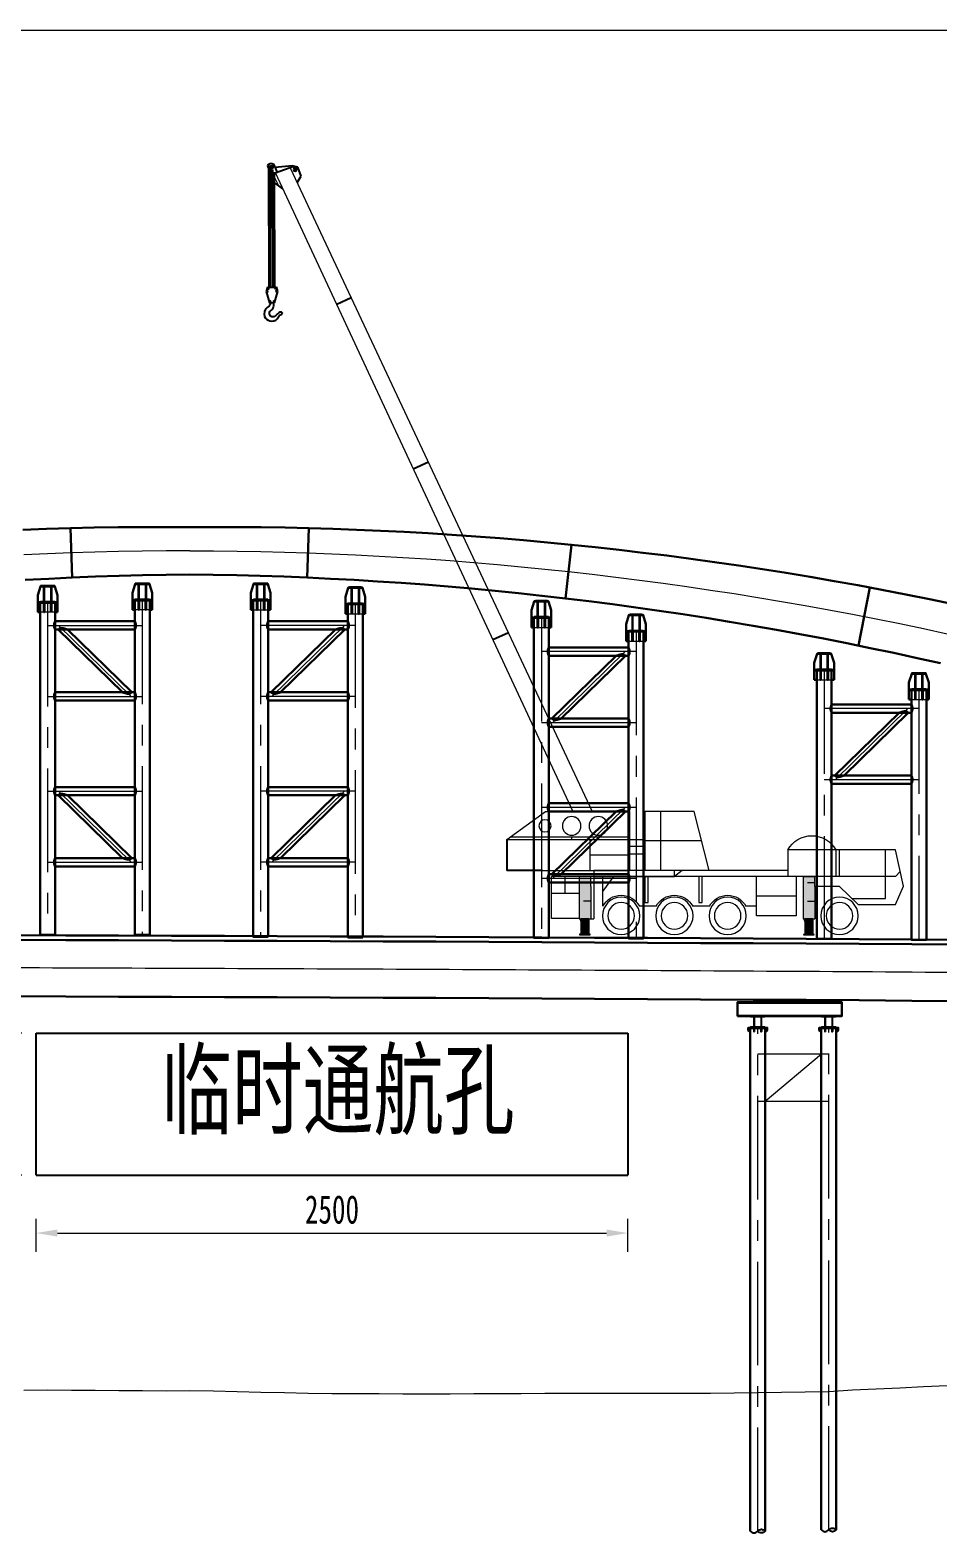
# Model space of a CAD drawing. Extents: x 1767995 to 4174245, y 542814 to 862564.
# Drawn here: x 3497340 to 3535698, y 719165 to 782627 of the extents above; entities that cross this region are included whole.
import ezdxf

# ---------------------------------------------------------------- set-up
doc = ezdxf.new("R2010")
doc.units = 0
doc.header["$LTSCALE"] = 3500
doc.linetypes.add('CENTER', pattern=[2, 1.25, -0.25, 0.25, -0.25])
doc.linetypes.add('DASHED', pattern=[0.75, 0.5, -0.25])
doc.layers.get('Defpoints').update_dxf_attribs({"color": 8})
for name, color, linetype, lineweight in [('1粗实线', 1, 'Continuous', 30), ('3中心线', 6, 'CENTER', 18), ('4虚线', 2, 'DASHED', 18), ('5文本', 7, 'Continuous', 15), ('6标注线', 7, 'Continuous', 13), ('文字', 7, 'Continuous', 15), ('标注', 3, 'Continuous', 18), ('桥 构造粗实', 1, 'Continuous', 30), ('细实线', 7, 'Continuous', 15)]:
    doc.layers.add(name, color=color, linetype=linetype, lineweight=lineweight)
doc.layers.add('GQ', color=1, linetype='Continuous')
doc.layers.add('M_Prof', color=2, linetype='Continuous')
doc.styles.add('wlx0.7', font='仿宋_GB2312.TTF', dxfattribs={"width": 0.7})
doc.styles.add('图内文字', font='仿宋_GB2312.TTF', dxfattribs={"width": 0.7})
doc.dimstyles.new('600', dxfattribs={"dimscale": 600, "dimtxt": 2, "dimasz": 1.5, "dimexe": 1, "dimexo": 1, "dimgap": 0.65, "dimtad": 1, "dimdec": 0, "dimlfac": 0.1, "dimzin": 0, "dimdsep": 46, "dimtxsty": 'wlx0.7', "dimcen": 0, "dimclrd": 7, "dimclre": 7, "dimclrt": 7, "dimadec": 0, "dimazin": 0, "dimtfac": 1, "dimtdec": 0, "dimtmove": 1, "dimatfit": 3, "dimfxl": 1, "dimtolj": 1, "dimtzin": 0, "dimlwd": 13, "dimlwe": 13, "dimarcsym": 1})

# ---------------------------------------------------------------- blocks, each defined once
blk = doc.blocks.new('gdfgdfg')
at = {"layer": '细实线'}
for p, q in [((264782, 20958), (265782, 20966)), ((265782, 20966), (266782, 20961)), ((266782, 20961), (267782, 20955)), ((267782, 20955), (268782, 20948)), ((268782, 20948), (269782, 20942)), ((298782, 20902), (299782, 20970)), ((299782, 20970), (300782, 21019)), ((300782, 21019), (301782, 21063)), ((301782, 21063), (302782, 21107)), ((302782, 21107), (303782, 21151)), ((269782, 20942), (270782, 20936)), ((270782, 20936), (271782, 20941)), ((271782, 20941), (272782, 20932)), ((272782, 20932), (273782, 20906)), ((273782, 20906), (274782, 20880)), ((274782, 20880), (275782, 20855)), ((275782, 20855), (276782, 20831)), ((276782, 20831), (277782, 20822)), ((277782, 20822), (278782, 20818)), ((278782, 20818), (279782, 20814)), ((279782, 20814), (280782, 20810)), ((280782, 20810), (281782, 20806)), ((281782, 20806), (282782, 20810)), ((282782, 20810), (283782, 20817)), ((283782, 20817), (284782, 20820)), ((284782, 20820), (285782, 20822)), ((285782, 20822), (286782, 20825)), ((286782, 20825), (287782, 20828)), ((287782, 20828), (288782, 20828)), ((288782, 20828), (289782, 20828)), ((289782, 20828), (290782, 20828)), ((290782, 20828), (291782, 20829)), ((291782, 20829), (292782, 20829)), ((292782, 20829), (293782, 20836)), ((293782, 20836), (294782, 20850)), ((294782, 20850), (295782, 20863)), ((295782, 20863), (296782, 20876)), ((296782, 20876), (297782, 20889)), ((297782, 20889), (298782, 20902))]:
    blk.add_line(p, q, dxfattribs=at)
blk = doc.blocks.new('werwerer')
at = {"layer": '1粗实线', "elevation": 0}
for points in [[(193795, 41794, 0.464316), (193777, 41816), (193651, 41816), (193531, 41444), (193531, 41144), (193651, 41144), (193651, 41164), (193777, 41164, 0.464316), (193795, 41186)], [(193951, 41144), (193651, 41144), (193651, 41164), (193777, 41164, 0.414214), (193795, 41182), (193795, 41798, 0.414214), (193777, 41816), (193651, 41816), (193651, 41836), (193951, 41836), (193951, 41816), (193826, 41816, 0.414214), (193808, 41798), (193808, 41182, 0.414214), (193826, 41164), (193951, 41164)], [(193951, 41144), (194251, 41144), (194251, 41164), (194126, 41164, -0.414214), (194108, 41182), (194108, 41798, -0.414214), (194126, 41816), (194251, 41816), (194251, 41836), (193951, 41836), (193951, 41816), (194077, 41816, -0.414214), (194095, 41798), (194095, 41182, -0.414214), (194077, 41164), (193951, 41164)], [(194108, 41794, -0.464316), (194126, 41816), (194251, 41816), (194371, 41444), (194371, 41144), (194251, 41144), (194251, 41164), (194126, 41164, -0.464316), (194108, 41186)]]:
    blk.add_lwpolyline(points, format="xyb", close=True, dxfattribs=at)
blk.add_lwpolyline([(193701, 41846), (194201, 41846), (194201, 41836), (193701, 41836)], close=True, dxfattribs=at)
blk = doc.blocks.new('tertert')
at = {"layer": '1粗实线'}
for p, q in [((203266, 43306, 0), (206636, 43306, 0)), ((203266, 42955, 0), (206636, 42955, 0)), ((203401, 42955, 0), (206112, 40306, 0)), ((203791, 42955, 0), (206502, 40306, 0)), ((203266, 40306, 0), (206636, 40306, 0)), ((203266, 39955, 0), (206636, 39955, 0))]:
    blk.add_line(p, q, dxfattribs=at)
at = {"layer": '1粗实线', "elevation": 0}
for points in [[(203266, 43306), (203266, 43306), (203266, 43305), (203266, 43305), (203265, 43304), (203265, 43303), (203264, 43301), (203263, 43299), (203262, 43297), (203261, 43295), (203260, 43293), (203259, 43290), (203257, 43287), (203256, 43284), (203255, 43280), (203253, 43276), (203251, 43272), (203250, 43268), (203248, 43264), (203246, 43259), (203244, 43255), (203243, 43250), (203241, 43244), (203239, 43239), (203237, 43234), (203236, 43228), (203234, 43222), (203232, 43216), (203231, 43210), (203229, 43204), (203228, 43198), (203227, 43191), (203225, 43185), (203224, 43178), (203223, 43171), (203223, 43165), (203222, 43158), (203221, 43151), (203221, 43144), (203221, 43137), (203221, 43130), (203221, 43124), (203221, 43117), (203221, 43110), (203222, 43103), (203223, 43096), (203223, 43089), (203224, 43083), (203225, 43076), (203227, 43070), (203228, 43063), (203229, 43057), (203231, 43051), (203232, 43045), (203234, 43039), (203236, 43033), (203237, 43027), (203239, 43022), (203241, 43016), (203243, 43011), (203244, 43006), (203246, 43002), (203248, 42997), (203250, 42993), (203251, 42988), (203253, 42984), (203255, 42981), (203256, 42977), (203257, 42974), (203259, 42971), (203260, 42968), (203261, 42966), (203262, 42964), (203263, 42962), (203264, 42960), (203265, 42958), (203265, 42957), (203266, 42956), (203266, 42955), (203266, 42955), (203266, 42955)], [(206636, 43306), (206636, 43306), (206637, 43305), (206637, 43305), (206637, 43304), (206638, 43303), (206639, 43301), (206640, 43299), (206641, 43297), (206642, 43295), (206643, 43293), (206644, 43290), (206645, 43287), (206647, 43284), (206648, 43280), (206650, 43276), (206652, 43272), (206653, 43268), (206655, 43264), (206657, 43259), (206658, 43255), (206660, 43250), (206662, 43244), (206664, 43239), (206666, 43234), (206667, 43228), (206669, 43222), (206671, 43216), (206672, 43210), (206674, 43204), (206675, 43198), (206676, 43191), (206677, 43185), (206679, 43178), (206679, 43171), (206680, 43165), (206681, 43158), (206681, 43151), (206682, 43144), (206682, 43137), (206682, 43130), (206682, 43124), (206682, 43117), (206681, 43110), (206681, 43103), (206680, 43096), (206679, 43089), (206679, 43083), (206677, 43076), (206676, 43070), (206675, 43063), (206674, 43057), (206672, 43051), (206671, 43045), (206669, 43039), (206667, 43033), (206666, 43027), (206664, 43022), (206662, 43016), (206660, 43011), (206658, 43006), (206657, 43002), (206655, 42997), (206653, 42993), (206652, 42988), (206650, 42984), (206648, 42981), (206647, 42977), (206645, 42974), (206644, 42971), (206643, 42968), (206642, 42966), (206641, 42964), (206640, 42962), (206639, 42960), (206638, 42958), (206637, 42957), (206637, 42956), (206637, 42955), (206636, 42955), (206636, 42955)], [(203266, 40306), (203266, 40306), (203266, 40305), (203266, 40305), (203265, 40304), (203265, 40303), (203264, 40301), (203263, 40299), (203262, 40297), (203261, 40295), (203260, 40293), (203259, 40290), (203257, 40287), (203256, 40284), (203255, 40280), (203253, 40276), (203251, 40272), (203250, 40268), (203248, 40264), (203246, 40259), (203244, 40255), (203243, 40250), (203241, 40244), (203239, 40239), (203237, 40234), (203236, 40228), (203234, 40222), (203232, 40216), (203231, 40210), (203229, 40204), (203228, 40198), (203227, 40191), (203225, 40185), (203224, 40178), (203223, 40171), (203223, 40165), (203222, 40158), (203221, 40151), (203221, 40144), (203221, 40137), (203221, 40130), (203221, 40124), (203221, 40117), (203221, 40110), (203222, 40103), (203223, 40096), (203223, 40089), (203224, 40083), (203225, 40076), (203227, 40070), (203228, 40063), (203229, 40057), (203231, 40051), (203232, 40045), (203234, 40039), (203236, 40033), (203237, 40027), (203239, 40022), (203241, 40016), (203243, 40011), (203244, 40006), (203246, 40002), (203248, 39997), (203250, 39993), (203251, 39988), (203253, 39984), (203255, 39981), (203256, 39977), (203257, 39974), (203259, 39971), (203260, 39968), (203261, 39966), (203262, 39964), (203263, 39962), (203264, 39960), (203265, 39958), (203265, 39957), (203266, 39956), (203266, 39955), (203266, 39955), (203266, 39955)], [(206636, 40306), (206636, 40306), (206637, 40305), (206637, 40305), (206637, 40304), (206638, 40303), (206639, 40301), (206640, 40299), (206641, 40297), (206642, 40295), (206643, 40293), (206644, 40290), (206645, 40287), (206647, 40284), (206648, 40280), (206650, 40276), (206652, 40272), (206653, 40268), (206655, 40264), (206657, 40259), (206658, 40255), (206660, 40250), (206662, 40244), (206664, 40239), (206666, 40234), (206667, 40228), (206669, 40222), (206671, 40216), (206672, 40210), (206674, 40204), (206675, 40198), (206676, 40191), (206677, 40185), (206679, 40178), (206679, 40171), (206680, 40165), (206681, 40158), (206681, 40151), (206682, 40144), (206682, 40137), (206682, 40130), (206682, 40124), (206682, 40117), (206681, 40110), (206681, 40103), (206680, 40096), (206679, 40089), (206679, 40083), (206677, 40076), (206676, 40070), (206675, 40063), (206674, 40057), (206672, 40051), (206671, 40045), (206669, 40039), (206667, 40033), (206666, 40027), (206664, 40022), (206662, 40016), (206660, 40011), (206658, 40006), (206657, 40002), (206655, 39997), (206653, 39993), (206652, 39988), (206650, 39984), (206648, 39981), (206647, 39977), (206645, 39974), (206644, 39971), (206643, 39968), (206642, 39966), (206641, 39964), (206640, 39962), (206639, 39960), (206638, 39958), (206637, 39957), (206637, 39956), (206637, 39955), (206636, 39955), (206636, 39955)]]:
    blk.add_lwpolyline(points, dxfattribs=at)
at = {"layer": '1粗实线'}
for points in [[(203791, 42955), (203791, 42955), (203790, 42955), (203789, 42956), (203788, 42956), (203785, 42957), (203783, 42958), (203780, 42959), (203776, 42960), (203773, 42961), (203768, 42963), (203764, 42964), (203758, 42966), (203753, 42968), (203747, 42970), (203741, 42972), (203734, 42974), (203727, 42977), (203720, 42979), (203712, 42981), (203705, 42984), (203696, 42986), (203688, 42989), (203680, 42991), (203671, 42994), (203662, 42997), (203653, 42999), (203644, 43002), (203635, 43004), (203625, 43006), (203616, 43008), (203607, 43010), (203598, 43012), (203589, 43014), (203580, 43016), (203571, 43017), (203562, 43018), (203553, 43019), (203545, 43020), (203537, 43020), (203529, 43020), (203522, 43020), (203515, 43020), (203508, 43019), (203501, 43018), (203494, 43017), (203488, 43016), (203482, 43014), (203477, 43012), (203472, 43010), (203467, 43008), (203462, 43006), (203457, 43004), (203453, 43002), (203449, 42999), (203445, 42997), (203441, 42994), (203438, 42991), (203434, 42989), (203431, 42986), (203428, 42984), (203426, 42981), (203423, 42979), (203420, 42977), (203418, 42974), (203416, 42972), (203414, 42970), (203412, 42968), (203410, 42966), (203409, 42964), (203407, 42963), (203406, 42961), (203405, 42960), (203404, 42959), (203403, 42958), (203402, 42957), (203402, 42956), (203401, 42956), (203401, 42955), (203401, 42955), (203401, 42955)], [(206112, 40306), (206112, 40306), (206112, 40306), (206114, 40305), (206115, 40305), (206117, 40304), (206120, 40303), (206123, 40302), (206126, 40301), (206130, 40299), (206135, 40298), (206139, 40296), (206144, 40295), (206150, 40293), (206156, 40291), (206162, 40289), (206169, 40287), (206176, 40284), (206183, 40282), (206190, 40279), (206198, 40277), (206206, 40274), (206215, 40272), (206223, 40269), (206232, 40267), (206241, 40264), (206250, 40262), (206259, 40259), (206268, 40257), (206278, 40255), (206287, 40252), (206296, 40250), (206305, 40249), (206314, 40247), (206323, 40245), (206332, 40244), (206341, 40243), (206349, 40242), (206358, 40241), (206366, 40241), (206374, 40241), (206381, 40241), (206388, 40241), (206395, 40242), (206402, 40243), (206408, 40244), (206415, 40245), (206420, 40247), (206426, 40249), (206431, 40250), (206436, 40252), (206441, 40255), (206446, 40257), (206450, 40259), (206454, 40262), (206458, 40264), (206462, 40267), (206465, 40269), (206468, 40272), (206472, 40274), (206475, 40277), (206477, 40279), (206480, 40282), (206482, 40284), (206485, 40287), (206487, 40289), (206489, 40291), (206491, 40293), (206492, 40295), (206494, 40296), (206495, 40298), (206497, 40299), (206498, 40301), (206499, 40302), (206500, 40303), (206500, 40304), (206501, 40305), (206502, 40305), (206502, 40306), (206502, 40306), (206502, 40306)]]:
    blk.add_lwpolyline(points, dxfattribs=at)
at = {"layer": '3中心线'}
for p, q in [((202951, 43130, 0), (206951, 43130, 0)), ((203416, 43130, 0), (206486, 40130, 0)), ((202951, 40130, 0), (206951, 40130, 0))]:
    blk.add_line(p, q, dxfattribs=at)
blk = doc.blocks.new('rgdfggfg')
at = {"layer": '细实线'}
h = blk.add_hatch(dxfattribs=at)
h.set_pattern_fill('ANGLE', color=2, scale=112.5)
h.set_pattern_definition([(0, (12213782.6, -1811984.66), (0, 785.8125), [571.5, -214.3125]), (90, (12213782.6, -1811984.66), (-785.8125, 5e-14), [571.5, -214.3125])])
h.paths.add_polyline_path([(12312505, -1150970), (12312955, -1150970), (12312955, -1150992), (12312505, -1150992)])
h.paths.add_polyline_path([(12312974, -1150313), (12312485, -1150313), (12312485, -1148950), (12312485, -1148538), (12312974, -1148538)])
edge = h.paths.add_edge_path()
edge.add_line((12312898, -1150313), (12312898, -1150970))
edge.add_line((12312561, -1150313), (12312561, -1150970))
edge.add_line((12312730, -1150313), (12312730, -1150970))
h = blk.add_hatch(color=2, dxfattribs=at)
h.dxf.hatch_style = 1
h.paths.add_polyline_path([(12312505, -1150970), (12312955, -1150970), (12312955, -1150992), (12312505, -1150992)])
h.paths.add_polyline_path([(12312974, -1150313), (12312485, -1150313), (12312485, -1148950), (12312485, -1148538), (12312974, -1148538)])
edge = h.paths.add_edge_path()
edge.add_line((12312898, -1150313), (12312898, -1150970))
edge.add_line((12312561, -1150313), (12312561, -1150970))
edge.add_line((12312730, -1150313), (12312730, -1150970))
h = blk.add_hatch(dxfattribs=at)
h.set_pattern_fill('ANGLE', color=2, scale=112.5)
h.set_pattern_definition([(0, (12223246.3, -1811974.5), (0, 785.8125), [571.5, -214.3125]), (90, (12223246.3, -1811974.5), (-785.8125, 5e-14), [571.5, -214.3125])])
h.paths.add_polyline_path([(12321968, -1150960), (12322418, -1150960), (12322418, -1150982), (12321968, -1150982)])
h.paths.add_polyline_path([(12322438, -1150303), (12321949, -1150303), (12321949, -1148940), (12321949, -1148528), (12322438, -1148528)])
edge = h.paths.add_edge_path()
edge.add_line((12322362, -1150303), (12322362, -1150960))
edge.add_line((12322025, -1150303), (12322025, -1150960))
edge.add_line((12322193, -1150303), (12322193, -1150960))
h = blk.add_hatch(color=2, dxfattribs=at)
h.dxf.hatch_style = 1
h.paths.add_polyline_path([(12321968, -1150960), (12322418, -1150960), (12322418, -1150982), (12321968, -1150982)])
h.paths.add_polyline_path([(12322438, -1150303), (12321949, -1150303), (12321949, -1148940), (12321949, -1148528), (12322438, -1148528)])
edge = h.paths.add_edge_path()
edge.add_line((12322362, -1150303), (12322362, -1150960))
edge.add_line((12322025, -1150303), (12322025, -1150960))
edge.add_line((12322193, -1150303), (12322193, -1150960))
h = blk.add_hatch(color=2, dxfattribs=at)
h.dxf.hatch_style = 1
h.paths.add_polyline_path([(12312505, -1150970), (12312955, -1150970), (12312955, -1150992), (12312505, -1150992)])
edge = h.paths.add_edge_path()
edge.add_line((12312898, -1150313), (12312898, -1150970))
edge.add_line((12312561, -1150313), (12312561, -1150970))
edge.add_line((12312730, -1150313), (12312730, -1150970))
edge.add_line((12312974, -1150313), (12312485, -1150313))
h = blk.add_hatch(color=2, dxfattribs=at)
h.dxf.hatch_style = 1
h.paths.add_polyline_path([(12312561, -1150313), (12312898, -1150313), (12312898, -1150970), (12312561, -1150970)], flags=17)
h.paths.add_polyline_path([(12312505, -1150970), (12312955, -1150970), (12312955, -1150992), (12312505, -1150992)])
edge = h.paths.add_edge_path()
edge.add_line((12312898, -1150313), (12312898, -1150970))
edge.add_line((12312561, -1150313), (12312561, -1150970))
edge.add_line((12312730, -1150313), (12312730, -1150970))
edge.add_line((12312974, -1150313), (12312485, -1150313))
h = blk.add_hatch(color=2, dxfattribs=at)
h.dxf.hatch_style = 1
h.paths.add_polyline_path([(12321968, -1150960), (12322418, -1150960), (12322418, -1150982), (12321968, -1150982)])
edge = h.paths.add_edge_path()
edge.add_line((12322362, -1150303), (12322362, -1150960))
edge.add_line((12322025, -1150303), (12322025, -1150960))
edge.add_line((12322193, -1150303), (12322193, -1150960))
edge.add_line((12322438, -1150303), (12321949, -1150303))
h = blk.add_hatch(color=2, dxfattribs=at)
h.dxf.hatch_style = 1
h.paths.add_polyline_path([(12322025, -1150303), (12322362, -1150303), (12322362, -1150960), (12322025, -1150960)], flags=17)
h.paths.add_polyline_path([(12321968, -1150960), (12322418, -1150960), (12322418, -1150982), (12321968, -1150982)])
edge = h.paths.add_edge_path()
edge.add_line((12322362, -1150303), (12322362, -1150960))
edge.add_line((12322025, -1150303), (12322025, -1150960))
edge.add_line((12322193, -1150303), (12322193, -1150960))
edge.add_line((12322438, -1150303), (12321949, -1150303))
at = {"color": 7}
for p, q in [((12332069, -1124089), (12332682, -1124375)), ((12328811, -1131027), (12329445, -1131323)), ((12325430, -1138227), (12326086, -1138533))]:
    blk.add_line(p, q, dxfattribs=at)
at = {"color": 1}
for p in [(12325491, -1146965), (12323989, -1148262)]:
    blk.add_line(p, (12325491, -1148262), dxfattribs=at)
at = {"layer": 'GQ', "color": 1}
for p, q in [((12334185, -1118949), (12334323, -1118574)), ((12334324, -1118573), (12334558, -1118508)), ((12335277, -1118808), (12334499, -1118525)), ((12334558, -1118508), (12335289, -1118582)), ((12335289, -1118582), (12335214, -1118785)), ((12335367, -1118431), (12335289, -1118582)), ((12335322, -1118776), (12335312, -1123635)), ((12335333, -1119209), (12335589, -1118509)), ((12335445, -1118404), (12335367, -1118431)), ((12335396, -1118687), (12335384, -1123635)), ((12335567, -1118447), (12335445, -1118404)), ((12335485, -1118572), (12335474, -1123635)), ((12335569, -1118471), (12335549, -1123635)), ((12335589, -1118509), (12335567, -1118447)), ((12334351, -1119219), (12334185, -1118949)), ((12334957, -1119481), (12335333, -1119209)), ((12335240, -1123629), (12335182, -1123823)), ((12335182, -1123823), (12335318, -1124292)), ((12335609, -1123635), (12335242, -1123635)), ((12335662, -1123824), (12335524, -1124293)), ((12335605, -1123630), (12335662, -1123824)), ((12335529, -1124291), (12335322, -1124289)), ((12335341, -1124444), (12335335, -1124295)), ((12335361, -1124468), (12335358, -1124468)), ((12335492, -1124298), (12335483, -1124351))]:
    blk.add_line(p, q, dxfattribs=at)
for centre, radius in [((12334441, -1118668), 73.1), ((12334441, -1118668), 63.7), ((12334441, -1118668), 43.2), ((12335427, -1118564), 60), ((12335427, -1118564), 44.5), ((12335246, -1123811), 18.9), ((12335285, -1123683), 18.9), ((12335564, -1123689), 18.9), ((12335600, -1123818), 18.9), ((12335344, -1124240), 18.9), ((12335497, -1124241), 18.9)]:
    blk.add_circle(centre, radius, dxfattribs=at)
blk.add_open_spline([(12335488, -1124336), (12335492, -1124374), (12335517, -1124452), (12335724, -1124517), (12335816, -1124881), (12335512, -1125108), (12335171, -1125037), (12335134, -1124816), (12334941, -1124756), (12335038, -1124666), (12335182, -1124730), (12335256, -1124872), (12335462, -1124925), (12335579, -1124691), (12335394, -1124594), (12335354, -1124492), (12335335, -1124447)], degree=3, knots=[0, 0, 0, 0, 100.834641, 189.814835, 543.403775, 801.384343, 1082.540641, 1271.585654, 1377.011242, 1421.939704, 1546.528103, 1722.535226, 1845.679754, 2024.509441, 2180.174982, 2310.568992, 2310.568992, 2310.568992, 2310.568992], dxfattribs=at)
at = {"layer": '细实线', "color": 1}
for p, q in [((12334648, -1118597), (12321883, -1145780)), ((12335281, -1118797), (12322709, -1145780)), ((12335399, -1118835), (12334648, -1118597)), ((12335589, -1118509), (12335399, -1118835)), ((12335399, -1118835), (12335145, -1119345)), ((12316944, -1148262), (12317585, -1145780)), ((12317585, -1145780), (12319665, -1145780)), ((12319008, -1145780), (12319008, -1148262)), ((12319665, -1145780), (12319665, -1148262)), ((12323857, -1145780), (12320316, -1145780)), ((12320316, -1145780), (12320316, -1148262)), ((12322628, -1146027), (12322633, -1146012)), ((12325491, -1146965), (12323857, -1145780)), ((12317264, -1147021), (12319665, -1147021)), ((12320316, -1146965), (12319665, -1146965)), ((12319665, -1147257), (12320316, -1147257)), ((12325326, -1146845), (12320316, -1146845)), ((12320316, -1148262), (12320316, -1146965)), ((12325491, -1146965), (12320316, -1146965)), ((12321994, -1146965), (12321994, -1148262)), ((12322758, -1146845), (12322758, -1146965)), ((12308739, -1148933), (12309077, -1147403)), ((12309077, -1147403), (12309502, -1147403)), ((12309502, -1149453), (12309502, -1147403)), ((12309502, -1147403), (12311439, -1147403)), ((12311439, -1147403), (12313625, -1147403)), ((12311439, -1148528), (12311439, -1147403)), ((12311596, -1147403), (12311596, -1148528)), ((12313625, -1147403), (12313625, -1148528)), ((12319665, -1147575), (12320316, -1147575)), ((12321994, -1147613), (12320316, -1147613)), ((12308876, -1148315), (12309077, -1148528)), ((12309077, -1148528), (12309502, -1148528)), ((12309502, -1148528), (12311439, -1148528)), ((12311439, -1148528), (12322438, -1148528)), ((12313269, -1148528), (12313269, -1150182)), ((12313625, -1148262), (12318091, -1148262)), ((12314953, -1150182), (12314953, -1148528)), ((12316944, -1148262), (12319665, -1148262)), ((12318091, -1148262), (12318414, -1148528)), ((12323989, -1148262), (12320316, -1148262)), ((12321436, -1149155), (12320979, -1148528)), ((12321436, -1149782), (12321436, -1148528)), ((12321818, -1148528), (12321818, -1150303)), ((12322438, -1148528), (12323609, -1148528)), ((12323024, -1149238), (12323024, -1148528)), ((12323609, -1150293), (12323609, -1148528)), ((12309077, -1149701), (12308739, -1148933)), ((12311439, -1148950), (12310647, -1149701)), ((12311439, -1148950), (12312485, -1148950)), ((12322438, -1149238), (12323609, -1149238)), ((12310647, -1149701), (12309077, -1149701)), ((12310908, -1149453), (12309502, -1149453)), ((12313269, -1149355), (12314953, -1149355)), ((12314953, -1149782), (12315393, -1149782)), ((12316936, -1149782), (12317643, -1149782)), ((12319186, -1149782), (12319893, -1149782)), ((12313269, -1150182), (12314953, -1150182)), ((12321949, -1150303), (12321818, -1150303)), ((12322438, -1150293), (12323609, -1150293))]:
    blk.add_line(p, q, dxfattribs=at)
at = {"layer": '细实线', "color": 2}
for p, q in [((12312485, -1148950), (12312485, -1148538)), ((12312485, -1148538), (12312974, -1148538)), ((12312974, -1148538), (12312974, -1150313)), ((12321949, -1148940), (12321949, -1148528)), ((12321949, -1148528), (12322438, -1148528)), ((12322438, -1148528), (12322438, -1150303)), ((12312485, -1148950), (12312485, -1150313)), ((12321949, -1148940), (12321949, -1150303)), ((12312974, -1150313), (12312485, -1150313)), ((12312561, -1150313), (12312561, -1150970)), ((12312730, -1150313), (12312730, -1150970)), ((12312898, -1150313), (12312898, -1150970)), ((12322438, -1150303), (12321949, -1150303)), ((12322025, -1150303), (12322025, -1150960)), ((12322193, -1150303), (12322193, -1150960)), ((12322362, -1150303), (12322362, -1150960))]:
    blk.add_line(p, q, dxfattribs=at)
at = {"layer": '细实线', "color": 1}
for points in [[(12317238, -1148528), (12317377, -1148528), (12317377, -1149624), (12317238, -1149624)], [(12318414, -1148262), (12321818, -1148262), (12321818, -1148528), (12318414, -1148528)], [(12319526, -1148528), (12319664, -1148528), (12319664, -1149624), (12319526, -1149624)]]:
    blk.add_lwpolyline(points, close=True, dxfattribs=at)
at = {"layer": '细实线', "color": 2}
for points in [[(12312561, -1150313), (12312898, -1150313), (12312898, -1150970), (12312561, -1150970)], [(12322025, -1150303), (12322362, -1150303), (12322362, -1150960), (12322025, -1150960)], [(12312505, -1150970), (12312955, -1150970), (12312955, -1150992), (12312505, -1150992)], [(12321968, -1150960), (12322418, -1150960), (12322418, -1150982), (12321968, -1150982)]]:
    blk.add_lwpolyline(points, close=True, dxfattribs=at)
at = {"layer": '细实线', "color": 1}
for centre, radius in [((12321630, -1146385), 393), ((12322756, -1146385), 393), ((12323883, -1146385), 256), ((12311439, -1150182), 788), ((12311439, -1150182), 562), ((12316164, -1150182), 788), ((12316164, -1150182), 562), ((12318414, -1150182), 788), ((12318414, -1150182), 562), ((12320664, -1150182), 788), ((12320664, -1150182), 562)]:
    blk.add_circle(centre, radius, dxfattribs=at)
for centre, radius, start, end in [((12312610, -1147957), 1156, 28.65896, 151.34104), ((12316164, -1150182), 869, 90, 152.54634), ((12316164, -1150182), 869, 27.45366, 90), ((12318414, -1150182), 869, 90, 152.54634), ((12318414, -1150182), 869, 27.45366, 90), ((12320664, -1150182), 869, 90, 152.54634), ((12320664, -1150182), 869, 27.45366, 90)]:
    blk.add_arc(centre, radius, start, end, dxfattribs=at)
blk = doc.blocks.new('trret')
at = {"layer": '1粗实线'}
for p, q in [((3711816, 920589), (3711816, 941829)), ((3712446, 920589), (3712446, 941829)), ((3714816, 920637), (3714816, 941829)), ((3715446, 920637), (3715446, 941829))]:
    blk.add_line(p, q, dxfattribs=at)
for points in [[(3711275, 942333), (3715686, 942333), (3715686, 942921), (3711275, 942921)], [(3711816, 941679), (3711781, 941679), (3711731, 941729), (3711731, 941829), (3711731, 941729), (3711781, 941679)], [(3711731, 941829), (3712531, 941829)], [(3711987, 941829), (3711987, 941679), (3711975, 941679), (3711975, 941829), (3711975, 941679), (3711987, 941679)], [(3712287, 941829), (3712287, 941679), (3712275, 941679), (3712275, 941829), (3712275, 941679), (3712287, 941679)], [(3712531, 941729), (3712481, 941679), (3712531, 941729), (3712531, 941829)], [(3714816, 941679), (3714781, 941679), (3714731, 941729), (3714731, 941829), (3714731, 941729), (3714781, 941679)], [(3714731, 941829), (3715531, 941829)], [(3714987, 941829), (3714987, 941679), (3714975, 941679), (3714975, 941829), (3714975, 941679), (3714987, 941679)], [(3715287, 941829), (3715287, 941679), (3715275, 941679), (3715275, 941829), (3715275, 941679), (3715287, 941679)], [(3715531, 941729), (3715481, 941679), (3715531, 941729), (3715531, 941829)], [(3712481, 941679), (3712446, 941679)], [(3715481, 941679), (3715446, 941679)]]:
    blk.add_lwpolyline(points, close=True, dxfattribs=at)
for points in [[(3711731, 941845), (3711731, 941829), (3711731, 941845), (3712531, 941845), (3712531, 941829), (3712531, 941845)], [(3714731, 941845), (3714731, 941829), (3714731, 941845), (3715531, 941845), (3715531, 941829), (3715531, 941845)]]:
    blk.add_lwpolyline(points, dxfattribs=at)
at = {"layer": '3中心线'}
for p, q in [((3712131, 920589), (3712131, 941829)), ((3715131, 920637), (3715131, 941829)), ((3712131, 940746), (3715131, 940746)), ((3712451, 938746), (3714828, 940746)), ((3712131, 938746), (3715131, 938746))]:
    blk.add_line(p, q, dxfattribs=at)
at = {"layer": 'M_Prof'}
for p, q in [((3711275, 942901), (3715686, 942901)), ((3711275, 942353), (3715686, 942353))]:
    blk.add_line(p, q, dxfattribs=at)
for points in [[(3711831, 941845), (3712131, 941845), (3712131, 941863), (3712000, 941863, -0.414214), (3711987, 941876), (3711987, 942302, -0.414214), (3712000, 942315), (3712131, 942315), (3712131, 942333), (3711831, 942333), (3711831, 942315), (3711963, 942315, -0.414214), (3711976, 942302), (3711976, 941876, -0.414214), (3711963, 941863), (3711831, 941863)], [(3712131, 941845), (3712431, 941845), (3712431, 941863), (3712300, 941863, -0.414214), (3712287, 941876), (3712287, 942302, -0.414214), (3712300, 942315), (3712431, 942315), (3712431, 942333), (3712131, 942333), (3712131, 942315), (3712263, 942315, -0.414214), (3712276, 942302), (3712276, 941876, -0.414214), (3712263, 941863), (3712131, 941863)], [(3714831, 941845), (3715131, 941845), (3715131, 941863), (3715000, 941863, -0.414214), (3714987, 941876), (3714987, 942302, -0.414214), (3715000, 942315), (3715131, 942315), (3715131, 942333), (3714831, 942333), (3714831, 942315), (3714963, 942315, -0.414214), (3714976, 942302), (3714976, 941876, -0.414214), (3714963, 941863), (3714831, 941863)], [(3715131, 941845), (3715431, 941845), (3715431, 941863), (3715300, 941863, -0.414214), (3715287, 941876), (3715287, 942302, -0.414214), (3715300, 942315), (3715431, 942315), (3715431, 942333), (3715131, 942333), (3715131, 942315), (3715263, 942315, -0.414214), (3715276, 942302), (3715276, 941876, -0.414214), (3715263, 941863), (3715131, 941863)]]:
    blk.add_lwpolyline(points, format="xyb", close=True, dxfattribs=at)
for points in [[(3711816, 920589), (3711974, 920510), (3712131, 920589), (3712289, 920667), (3712446, 920589)], [(3712446, 920589), (3712289, 920510), (3712131, 920589)], [(3714816, 920637), (3714974, 920559), (3715131, 920637), (3715289, 920716), (3715446, 920637)], [(3715446, 920637), (3715289, 920559), (3715131, 920637)]]:
    blk.add_spline(points, degree=3, dxfattribs=at)
blk = doc.blocks.new('*D270')
at = {"color": 7, "linetype": 'Continuous', "lineweight": 13}
for p, q in [((3497596, 731041), (3497596, 732428)), ((3522596, 731041), (3522596, 732428)), ((3498496, 731828), (3521696, 731828))]:
    blk.add_line(p, q, dxfattribs=at)
at = {"color": 7}
for points in [[(3498496, 731978), (3498496, 731678), (3497596, 731828)], [(3521696, 731978), (3521696, 731678), (3522596, 731828)]]:
    blk.add_solid(points, dxfattribs=at)
at = {"layer": 'Defpoints', "color": 0}
for p in [(3522596, 731828), (3497596, 730441), (3522596, 730441)]:
    blk.add_point(p, dxfattribs=at)
at = {"color": 7, "insert": (3510096, 732818), "char_height": 1200, "attachment_point": 5, "style": 'wlx0.7'}
blk.add_mtext('\\A1;2500', dxfattribs=at)
blk = doc.blocks.new('*D271')
at = {"color": 7, "linetype": 'Continuous', "lineweight": 13}
for p, q in [((3496996, 740275), (3494954, 740275)), ((3495554, 739375), (3495554, 735175)), ((3496996, 734275), (3494954, 734275))]:
    blk.add_line(p, q, dxfattribs=at)
at = {"color": 7}
for points in [[(3495404, 739375), (3495704, 739375), (3495554, 740275)], [(3495404, 735175), (3495704, 735175), (3495554, 734275)]]:
    blk.add_solid(points, dxfattribs=at)
at = {"layer": 'Defpoints', "color": 0}
for p in [(3497596, 740275), (3495554, 734275), (3497596, 734275)]:
    blk.add_point(p, dxfattribs=at)
at = {"color": 7, "insert": (3494564, 737275), "char_height": 1200, "attachment_point": 5, "rotation": 90, "style": 'wlx0.7'}
blk.add_mtext('\\A1;600', dxfattribs=at)

msp = doc.modelspace()

# ---------------------------------------------------------------- linework, layer by layer
for p, q in [((3497595.6, 734275), (3497595.6, 740275)), ((3497595.6, 740275), (3522595.6, 740275)), ((3522595.6, 740275), (3522595.6, 734275)), ((3497595.6, 734275), (3522595.6, 734275))]:
    msp.add_line(p, q)
at = {"layer": '1粗实线', "ltscale": 4}
for p, q in [((3498503.3, 758461.7, 0.4), (3497663.3, 758461.7, 0.4)), ((3497663.3, 758461.7, 0.4), (3497663.3, 758441.7, 0.4)), ((3497663.3, 758441.7, 0.4), (3498503.3, 758441.7, 0.4)), ((3497922.3, 758441.7, 0.4), (3497944.3, 758441.7, 0.4)), ((3497922.3, 758041.7, 0.4), (3497922.3, 758441.7, 0.4)), ((3497944.3, 758441.7, 0.4), (3497944.3, 758041.7, 0.4)), ((3498222.3, 758441.7, 0.4), (3498222.3, 758041.7, 0.4)), ((3498244.3, 758041.7, 0.4), (3498244.3, 758441.7, 0.4)), ((3498503.3, 758441.7, 0.4), (3498503.3, 758461.7, 0.4)), ((3502503.3, 758561.2, 0.4), (3501663.3, 758561.2, 0.4)), ((3501663.3, 758561.2, 0.4), (3501663.3, 758541.2, 0.4)), ((3501663.3, 758541.2, 0.4), (3502503.3, 758541.2, 0.4)), ((3501922.3, 758541.2, 0.4), (3501944.3, 758541.2, 0.4)), ((3501922.3, 758141.2, 0.4), (3501922.3, 758541.2, 0.4)), ((3501944.3, 758541.2, 0.4), (3501944.3, 758141.2, 0.4)), ((3502244.3, 758541.2, 0.4), (3502222.3, 758541.2, 0.4)), ((3502222.3, 758541.2, 0.4), (3502222.3, 758141.2, 0.4)), ((3502244.3, 758141.2, 0.4), (3502244.3, 758541.2, 0.4)), ((3502503.3, 758541.2, 0.4), (3502503.3, 758561.2, 0.4)), ((3506663, 758538.4, 0.1), (3506663, 758558.4, 0.1)), ((3506663, 758558.4, 0.1), (3507503, 758558.4, 0.1)), ((3507503, 758538.4, 0.1), (3506663, 758538.4, 0.1)), ((3506922, 758538.4, 0.1), (3506944, 758538.4, 0.1)), ((3506922, 758138.4, 0.1), (3506922, 758538.4, 0.1)), ((3506944, 758538.4, 0.1), (3506944, 758138.4, 0.1)), ((3507244, 758538.4, 0.1), (3507222, 758538.4, 0.1)), ((3507222, 758538.4, 0.1), (3507222, 758138.4, 0.1)), ((3507244, 758138.4, 0.1), (3507244, 758538.4, 0.1)), ((3507503, 758558.4, 0.1), (3507503, 758538.4, 0.1)), ((3510663, 758377.8), (3510663, 758397.8)), ((3510663, 758397.8), (3511503, 758397.8)), ((3511503, 758377.8), (3510663, 758377.8)), ((3510922, 757977.8), (3510922, 758377.8)), ((3510944, 758377.8), (3510944, 757977.8)), ((3511244, 758377.8), (3511222, 758377.8)), ((3511222, 758377.8), (3511222, 757977.8)), ((3511244, 757977.8), (3511244, 758377.8)), ((3511503, 758397.8), (3511503, 758377.8)), ((3497944.3, 758041.7, 0.4), (3497922.3, 758041.7, 0.4)), ((3501944.3, 758141.2, 0.4), (3501922.3, 758141.2, 0.4)), ((3502222.3, 758141.2, 0.4), (3502244.3, 758141.2, 0.4)), ((3506944, 758138.4, 0.1), (3506922, 758138.4, 0.1)), ((3507222, 758138.4, 0.1), (3507244, 758138.4, 0.1)), ((3511222, 757977.8), (3511244, 757977.8)), ((3518522.5, 757804.6, 0.1), (3518522.5, 757824.6, 0.1)), ((3518522.5, 757824.6, 0.1), (3519362.5, 757824.6, 0.1)), ((3519362.5, 757804.6, 0.1), (3518522.5, 757804.6, 0.1)), ((3518781.5, 757804.6, 0.1), (3518803.5, 757804.6, 0.1)), ((3518781.5, 757404.6, 0.1), (3518781.5, 757804.6, 0.1)), ((3518803.5, 757804.6, 0.1), (3518803.5, 757404.6, 0.1)), ((3519103.5, 757804.6, 0.1), (3519081.5, 757804.6, 0.1)), ((3519081.5, 757804.6, 0.1), (3519081.5, 757404.6, 0.1)), ((3519103.5, 757404.6, 0.1), (3519103.5, 757804.6, 0.1)), ((3519362.5, 757824.6, 0.1), (3519362.5, 757804.6, 0.1)), ((3518803.5, 757404.6, 0.1), (3518781.5, 757404.6, 0.1)), ((3519081.5, 757404.6, 0.1), (3519103.5, 757404.6, 0.1)), ((3522522.5, 757224.5), (3522522.5, 757244.5)), ((3522522.5, 757244.5), (3523362.5, 757244.5)), ((3523362.5, 757224.5), (3522522.5, 757224.5)), ((3522781.5, 756824.5), (3522781.5, 757224.5)), ((3522803.5, 757224.5), (3522803.5, 756824.5)), ((3523103.5, 757224.5), (3523081.5, 757224.5)), ((3523081.5, 757224.5), (3523081.5, 756824.5)), ((3523103.5, 756824.5), (3523103.5, 757224.5)), ((3523362.5, 757244.5), (3523362.5, 757224.5)), ((3523081.5, 756824.5), (3523103.5, 756824.5)), ((3530472.6, 755589.1, -0.3), (3530472.6, 755609.1, -0.3)), ((3530472.6, 755609.1, -0.3), (3531312.6, 755609.1, -0.3)), ((3531312.6, 755589.1, -0.3), (3530472.6, 755589.1, -0.3)), ((3530731.6, 755589.1, -0.3), (3530753.6, 755589.1, -0.3)), ((3530731.6, 755189.1, -0.3), (3530731.6, 755589.1, -0.3)), ((3530753.6, 755589.1, -0.3), (3530753.6, 755189.1, -0.3)), ((3531053.6, 755589.1, -0.3), (3531031.6, 755589.1, -0.3)), ((3531031.6, 755589.1, -0.3), (3531031.6, 755189.1, -0.3)), ((3531053.6, 755189.1, -0.3), (3531053.6, 755589.1, -0.3)), ((3531312.6, 755609.1, -0.3), (3531312.6, 755589.1, -0.3)), ((3530753.6, 755189.1, -0.3), (3530731.6, 755189.1, -0.3)), ((3531031.6, 755189.1, -0.3), (3531053.6, 755189.1, -0.3)), ((3534472.6, 754754.8, -0.4), (3534472.6, 754774.8, -0.4)), ((3534472.6, 754774.8, -0.4), (3535312.6, 754774.8, -0.4)), ((3535312.6, 754754.8, -0.4), (3534472.6, 754754.8, -0.4)), ((3534731.6, 754354.8, -0.4), (3534731.6, 754754.8, -0.4)), ((3534753.6, 754754.8, -0.4), (3534753.6, 754354.8, -0.4)), ((3535053.6, 754754.8, -0.4), (3535031.6, 754754.8, -0.4)), ((3535031.6, 754754.8, -0.4), (3535031.6, 754354.8, -0.4)), ((3535053.6, 754354.8, -0.4), (3535053.6, 754754.8, -0.4)), ((3535312.6, 754774.8, -0.4), (3535312.6, 754754.8, -0.4)), ((3535031.6, 754354.8, -0.4), (3535053.6, 754354.8, -0.4))]:
    msp.add_line(p, q, dxfattribs=at)
at = {"layer": '1粗实线'}
for p, q in [((3497663.3, 758041.7, 0.4), (3497663.3, 758441.7, 0.4)), ((3497663.3, 758441.7, 0.4), (3498503.3, 758441.7, 0.4)), ((3498503.3, 758441.7, 0.4), (3498503.3, 758041.7, 0.4)), ((3501663.3, 758141.2, 0.4), (3501663.3, 758541.2, 0.4)), ((3501663.3, 758541.2, 0.4), (3502503.3, 758541.2, 0.4)), ((3502503.3, 758541.2, 0.4), (3502503.3, 758141.2, 0.4)), ((3507503, 758538.4, 0.1), (3506663, 758538.4, 0.1)), ((3506663, 758538.4, 0.1), (3506663, 758138.4, 0.1)), ((3507503, 758138.4, 0.1), (3507503, 758538.4, 0.1)), ((3511503, 758377.8), (3510663, 758377.8)), ((3510663, 758377.8), (3510663, 757977.8)), ((3511503, 757977.8), (3511503, 758377.8)), ((3497768.3, 758041.7, 0.4), (3497663.3, 758041.7, 0.4)), ((3498503.3, 758041.7, 0.4), (3498398.3, 758041.7, 0.4)), ((3501768.3, 758141.2, 0.4), (3501663.3, 758141.2, 0.4)), ((3502503.3, 758141.2, 0.4), (3502398.3, 758141.2, 0.4)), ((3506663, 758138.4, 0.1), (3506768, 758138.4, 0.1)), ((3507398, 758138.4, 0.1), (3507503, 758138.4, 0.1)), ((3510663, 757977.8), (3510768, 757977.8)), ((3511398, 757977.8), (3511503, 757977.8)), ((3519362.5, 757804.6, 0.1), (3518522.5, 757804.6, 0.1)), ((3518522.5, 757804.6, 0.1), (3518522.5, 757404.6, 0.1)), ((3519362.5, 757404.6, 0.1), (3519362.5, 757804.6, 0.1)), ((3518522.5, 757404.6, 0.1), (3518627.5, 757404.6, 0.1)), ((3519257.5, 757404.6, 0.1), (3519362.5, 757404.6, 0.1)), ((3523362.5, 757224.5), (3522522.5, 757224.5)), ((3522522.5, 757224.5), (3522522.5, 756824.5)), ((3523362.5, 756824.5), (3523362.5, 757224.5)), ((3522522.5, 756824.5), (3522627.5, 756824.5)), ((3523257.5, 756824.5), (3523362.5, 756824.5)), ((3531312.6, 755589.1, -0.3), (3530472.6, 755589.1, -0.3)), ((3530472.6, 755589.1, -0.3), (3530472.6, 755189.1, -0.3)), ((3531312.6, 755189.1, -0.3), (3531312.6, 755589.1, -0.3)), ((3530472.6, 755189.1, -0.3), (3530577.6, 755189.1, -0.3)), ((3531207.6, 755189.1, -0.3), (3531312.6, 755189.1, -0.3)), ((3535312.6, 754754.8, -0.4), (3534472.6, 754754.8, -0.4)), ((3534472.6, 754754.8, -0.4), (3534472.6, 754354.8, -0.4)), ((3535312.6, 754354.8, -0.4), (3535312.6, 754754.8, -0.4)), ((3534472.6, 754354.8, -0.4), (3534577.6, 754354.8, -0.4)), ((3535207.6, 754354.8, -0.4), (3535312.6, 754354.8, -0.4))]:
    msp.add_line(p, q, dxfattribs=at)
for points, elevation in [([(3497768.3, 744421.2), (3497768.3, 758441.7), (3498398.3, 758441.7), (3498398.3, 744421.2), (3497768.3, 744421.2)], 0.3), ([(3501768.3, 744421.2), (3501768.3, 758541.2), (3502398.3, 758541.2), (3502398.3, 744421.2), (3501768.3, 744421.2)], 0.3), ([(3531207.6, 744247.4), (3531207.6, 755589.1), (3530577.6, 755589.1), (3530577.6, 744247.4), (3531207.6, 744247.4)], -0.4), ([(3535207.6, 744214.6), (3535207.6, 754754.8), (3534577.6, 754754.8), (3534577.6, 744214.6), (3535207.6, 744214.6)], -0.4)]:
    msp.add_lwpolyline(points, dxfattribs=dict(at, elevation=elevation))
for points in [[(3507398, 744333.9), (3507398, 758538.4), (3506768, 758538.4), (3506767.6, 744333.9)], [(3511398, 744314.3), (3511398, 758377.8), (3510768, 758377.8), (3510767.5, 744314.3)]]:
    msp.add_lwpolyline(points, close=True, dxfattribs=at)
for points in [[(3519257.5, 744290.1), (3519257.5, 757804.6), (3518627.5, 757804.6), (3518627.5, 744290.1), (3519257.5, 744290.1)], [(3523257.5, 744268), (3523257.5, 757224.5), (3522627.5, 757224.5), (3522627.5, 744268), (3523257.5, 744268)]]:
    msp.add_lwpolyline(points, dxfattribs=at)
for points in [[(3402584, 744268.4, -0.0010736), (3429570.5, 744407.3), (3429585.1, 744407.4, -0.0032499), (3572579.4, 743906.9), (3572609.7, 743906.6, -0.0014157), (3606584, 743470.6, -0.0014134)], [(3402584, 744068.4, -0.0010736), (3429570.5, 744207.3), (3429585.1, 744207.4, -0.0032499), (3572579.4, 743706.9), (3572609.7, 743706.6, -0.0013324), (3604584, 743301.6, -0.0013324)], [(3402584, 741688.4, -0.0010736), (3429570.5, 741827.3), (3429585.1, 741827.4, -0.0032499), (3572579.4, 741326.9), (3572609.7, 741326.6, -0.0014157), (3606584, 740890.6)]]:
    msp.add_lwpolyline(points, format="xyb", dxfattribs=at)
at = {"layer": '3中心线'}
for p, q in [((3498083.3, 758441.7, 0.7), (3498083.3, 744421.2, 0.5)), ((3502083.3, 758541.2, 0.5), (3502083.3, 744421.2, 0.5)), ((3507083, 758538.4, 0.3), (3507083, 744333.9, 0.3)), ((3511083, 758377.8, 0.3), (3511083, 744314.3, 0.3)), ((3518942.5, 757804.6, 0.3), (3518942.5, 744290.1, 0.3)), ((3522942.5, 757224.5, 0.3), (3522942.5, 744268, 0.3)), ((3530892.6, 755589.1, -0.1), (3530892.6, 744247.4, -0.1)), ((3534892.6, 754754.8, -0.1), (3534892.6, 744214.6, -0.1))]:
    msp.add_line(p, q, dxfattribs=at)
at = {"layer": '3中心线', "ltscale": 5000}
msp.add_lwpolyline([(3402584, 742888.4, -0.0010732), (3429566.9, 743027.3), (3429581.5, 743027.4, -0.0032499), (3572591.4, 742526.8), (3572621.7, 742526.5, -0.0014149), (3606584, 742090.8)], format="xyb", dxfattribs=at)
at = {"layer": '4虚线'}
for p, q in [((3498398.3, 758041.7, 0.4), (3497768.3, 758041.7, 0.4)), ((3502398.3, 758141.2, 0.4), (3501768.3, 758141.2, 0.4)), ((3506768, 758138.4, 0.1), (3507398, 758138.4, 0.1)), ((3510768, 757977.8), (3511398, 757977.8)), ((3518627.5, 757404.6, 0.1), (3519257.5, 757404.6, 0.1)), ((3522627.5, 756824.5), (3523257.5, 756824.5)), ((3530577.6, 755189.1, -0.3), (3531207.6, 755189.1, -0.3)), ((3534577.6, 754354.8, -0.4), (3535207.6, 754354.8, -0.4))]:
    msp.add_line(p, q, dxfattribs=at)
at = {"layer": '5文本'}
msp.add_line((3211745, 782626.7, -0.3), (3692995, 782626.7, -0.3), dxfattribs=at)
at = {"layer": '标注', "color": 8, "ltscale": 550}
for points in [[(3504084, 760634.7), (3503084, 760631.3), (3502084, 760621), (3501084, 760604), (3500084, 760580.1), (3499084, 760549.3), (3498084, 760511.8), (3497084, 760467.4)], [(3504084, 760634.7), (3505084, 760631.3), (3506084, 760621), (3507084, 760604), (3508084, 760580.1), (3509084, 760549.3), (3510084, 760511.8), (3511084, 760467.4), (3512084, 760416.1), (3513084, 760358.1), (3514084, 760293.2), (3515084, 760221.5), (3516084, 760142.9), (3517084, 760057.5), (3518084, 759965.3), (3519084, 759866.3), (3520084, 759760.4), (3521084, 759647.7), (3522084, 759528.2), (3523084, 759401.8), (3524084, 759268.6), (3525084, 759128.6), (3526084, 758981.7), (3527084, 758828), (3528084, 758667.5), (3529084, 758500.2), (3530084, 758326), (3531084, 758145), (3532084, 757957.2), (3533084, 757762.5), (3534084, 757561), (3535084, 757352.7), (3536084, 757137.5)]]:
    msp.add_lwpolyline(points, dxfattribs=at)
at = {"layer": '桥 构造粗实'}
for p, q in [((3499051.9, 761592.5), (3499116.1, 759506)), ((3509116, 761592.5), (3509051.9, 759506)), ((3509116, 761592.5), (3509051.9, 759506)), ((3520211.7, 760893.3), (3519956.3, 758627.6)), ((3520211.7, 760893.3), (3519956.3, 758627.6)), ((3532822.7, 759086.2), (3532345.3, 756633.5)), ((3532822.7, 759086.2), (3532345.3, 756633.5))]:
    msp.add_line(p, q, dxfattribs=at)
for points in [[(3504084, 761634.7), (3503077.1, 761640), (3502070.1, 761638.4), (3501063, 761630), (3500055.7, 761614.7), (3499048.4, 761592.5), (3498040.9, 761563.4), (3497033.3, 761527.4)], [(3504084, 761634.7), (3505090.9, 761640), (3506097.9, 761638.4), (3507105, 761630), (3508112.3, 761614.7), (3509119.6, 761592.5), (3510127.1, 761563.4), (3511134.7, 761527.4), (3512142.4, 761484.5), (3513150.2, 761434.8), (3514158.1, 761378.2), (3515166.1, 761314.6), (3516174.3, 761244.2), (3517182.5, 761166.9), (3518190.8, 761082.7), (3519199.3, 760991.6), (3520207.8, 760893.7), (3521216.5, 760788.8), (3522225.2, 760677), (3523234.1, 760558.4), (3524243, 760432.8), (3525252.1, 760300.3), (3526261.2, 760161), (3527270.4, 760014.7), (3528279.7, 759861.6), (3529289.1, 759701.5), (3530298.6, 759534.6), (3531308.2, 759360.7), (3532317.9, 759180), (3533327.6, 758992.3), (3534337.4, 758797.8), (3535347.3, 758596.3), (3536357.3, 758388)], [(3504084, 759634.7), (3503090.9, 759622.6), (3502097.9, 759603.6), (3501105, 759577.9), (3500112.3, 759545.4), (3499119.6, 759506.2), (3498127.1, 759460.1), (3497134.7, 759407.3)], [(3504084, 759634.7), (3505077.1, 759622.6), (3506070.1, 759603.6), (3507063, 759577.9), (3508055.7, 759545.4), (3509048.4, 759506.2), (3510040.9, 759460.1), (3511033.3, 759407.3), (3512025.6, 759347.7), (3513017.8, 759281.4), (3514009.9, 759208.2), (3515001.9, 759128.3), (3515993.7, 759041.6), (3516985.5, 758948.1), (3517977.1, 758847.9), (3518968.7, 758740.9), (3519960.1, 758627.2), (3520951.5, 758506.6), (3521942.7, 758379.3), (3522933.9, 758245.3), (3523924.9, 758104.4), (3524915.9, 757956.8), (3525906.8, 757802.5), (3526897.6, 757641.3), (3527888.2, 757473.5), (3528878.8, 757298.8), (3529869.4, 757117.4), (3530859.8, 756929.2), (3531850.1, 756734.3), (3532840.4, 756532.6), (3533830.5, 756324.2), (3534820.6, 756109), (3535810.7, 755887)]]:
    msp.add_lwpolyline(points, dxfattribs=at)

# ---------------------------------------------------------------- block references
at = {"color": 7, "xscale": -1}
msp.add_blockref('rgdfggfg', (15842978.3, 1895406.6), dxfattribs=at)
at = {"layer": '6标注线'}
for name, p in [('werwerer', (3304131.9, 717317.4, 0.5)), ('werwerer', (3308131.9, 717416.9, 0.5)), ('werwerer', (3313131.6, 717414, 0.3)), ('werwerer', (3317131.6, 717253.4, 0.1)), ('werwerer', (3324991.1, 716680.2, 0.3)), ('werwerer', (3328991.1, 716100.1, 0.1)), ('tertert', (3295131.9, 714357.4, 0.3)), ('werwerer', (3336941.2, 714464.7, -0.1)), ('werwerer', (3340941.2, 713630.5, -0.3)), ('tertert', (3295131.9, 707357.4, 0.4)), ('trret', (-184047.1, -201344.8))]:
    msp.add_blockref(name, p, dxfattribs=at)
at = {"layer": '6标注线', "xscale": -1}
for p in [(3714034.5, 714357.4, -0.3), (3725893.9, 713249, 0), (3737844, 710842.8, 0), (3714034.5, 707357.4, 0.4), (3725893.9, 706673, 0.4)]:
    msp.add_blockref('tertert', p, dxfattribs=at)
at = {"layer": '文字'}
msp.add_blockref('gdfgdfg', (3232302.5, 704235.7), dxfattribs=at)

# ---------------------------------------------------------------- texts
at = {"layer": '5文本', "insert": (3502892.8, 739444.3), "char_height": 3125, "attachment_point": 1, "style": '图内文字'}
msp.add_mtext('临时通航孔', dxfattribs=at)

# ---------------------------------------------------------------- dimensions: what is measured, and where the dimension line sits
dim = msp.add_linear_dim(base=(3495554.5, 734275), p1=(3497595.6, 740275), p2=(3497595.6, 734275), angle=90, dimstyle='600')
dim.commit()
dim.dimension.update_dxf_attribs({"geometry": '*D271', "text_midpoint": (3494564.5, 737275)})
dim = msp.add_linear_dim(base=(3522595.6, 731827.7), p1=(3497595.6, 730441.3), p2=(3522595.6, 730441.3), dimstyle='600')
dim.commit()
dim.dimension.update_dxf_attribs({"geometry": '*D270', "text_midpoint": (3510095.6, 732817.7)})

doc.saveas('drawing.dxf')
